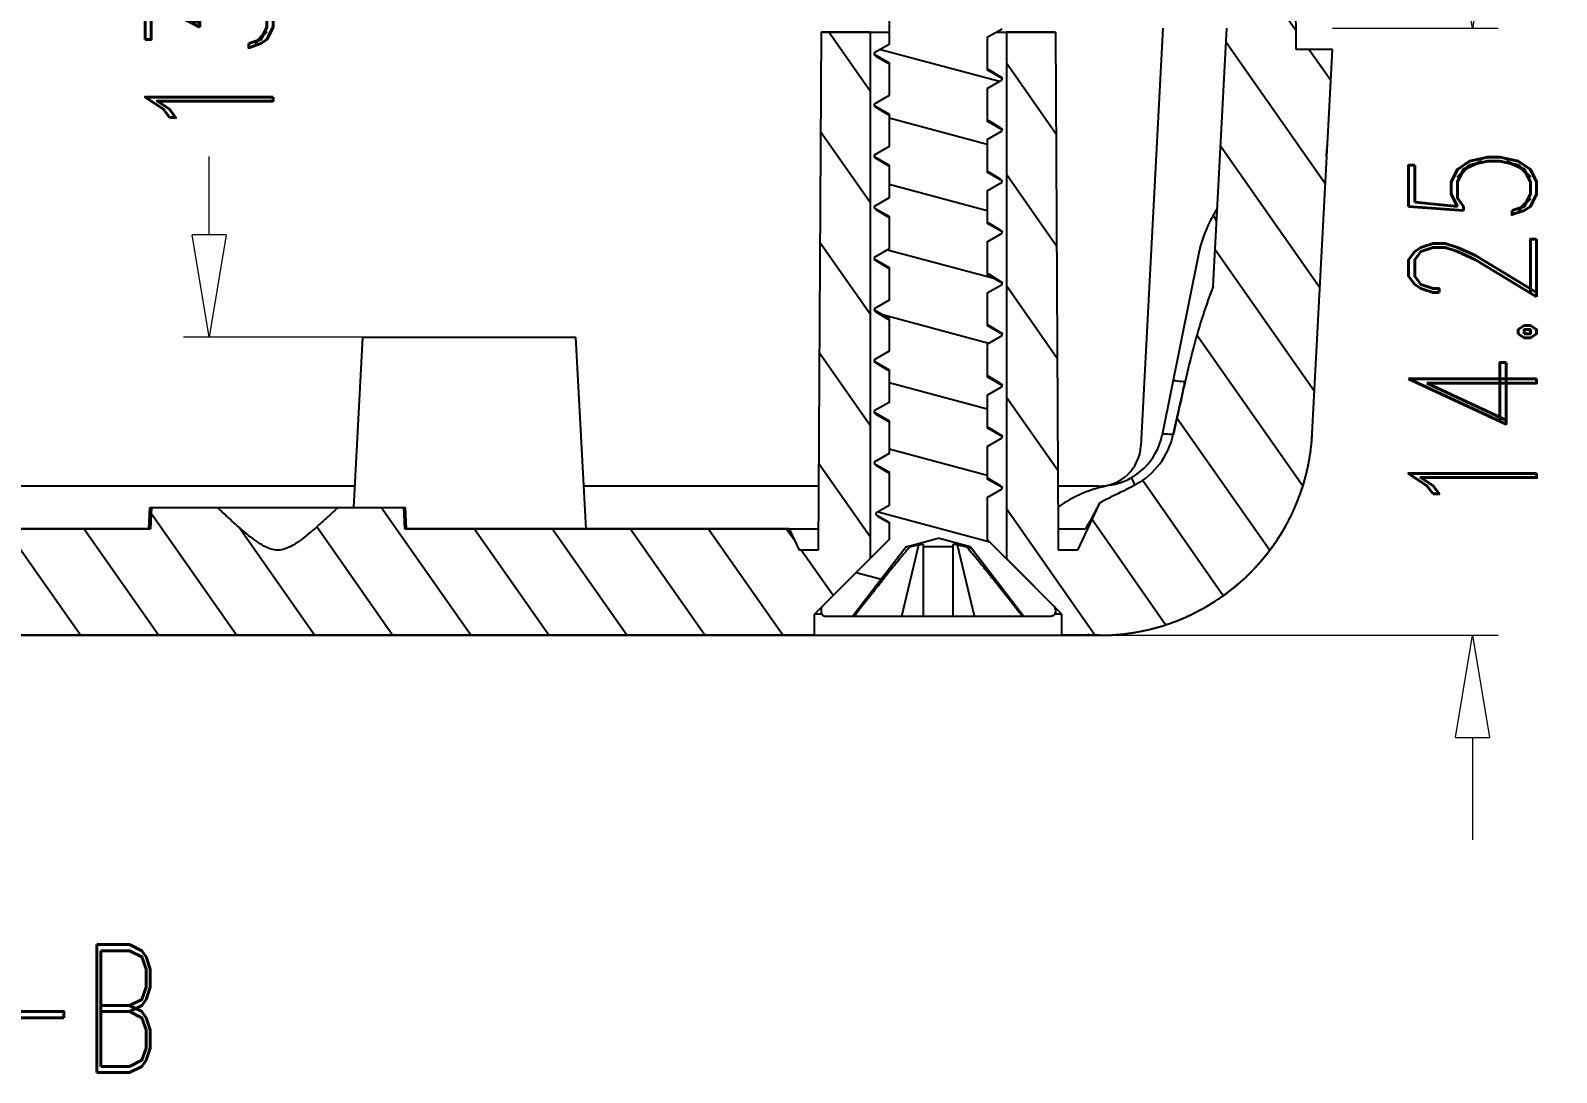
# Model space of a CAD drawing. Header units: millimetres. Extents: x 2827 to 3145, y 1044 to 1251.
# Drawn here: x 2907.73 to 2943.53, y 1092.88 to 1117.33 of the extents above; entities that cross this region are included whole.
import ezdxf
from ezdxf.enums import TextEntityAlignment as Align

# ---------------------------------------------------------------- set-up
doc = ezdxf.new("R2010")
doc.units = ezdxf.units.MM
doc.layers.add('dim', color=82, linetype='Continuous', lineweight=9)
doc.layers.add('hatch', color=56, linetype='Continuous', lineweight=9)
doc.styles.add('ROMAND', font='romand.shx', dxfattribs={"width": 0.75, "bigfont": 'gbcbig.shx'})
doc.dimstyles.new('YanXiu', dxfattribs={"dimtxt": 2.5, "dimasz": 2.2, "dimexe": 1, "dimexo": 0, "dimgap": 0.66, "dimtad": 0, "dimzin": 9, "dimdsep": 46, "dimtxsty": 'ROMAND', "dimblk": 'CLOSEDBLANK', "dimcen": 0, "dimclrd": 3, "dimclre": 3, "dimclrt": 7, "dimazin": 2, "dimtfac": 1, "dimtofl": 0, "dimtmove": 0, "dimatfit": 3, "dimldrblk": 'CLOSEDBLANK', "dimfxl": 1, "dimlwd": 5, "dimlwe": 5, "dimarcsym": 0})

# ---------------------------------------------------------------- blocks, each defined once
blk = doc.blocks.new('_ClosedBlank')
at = {"color": 0, "linetype": 'ByBlock', "lineweight": -2}
for p, q in [((-1, 0.167), (0, 0)), ((-1, 0.167), (-1, -0.167)), ((0, 0), (-1, -0.167))]:
    blk.add_line(p, q, dxfattribs=at)
blk = doc.blocks.new('*D11')
at = {"layer": 'Defpoints', "color": 0}
for p in [(2938.275, 1117.389), (2932.702, 1103.139), (2941.564, 1103.139)]:
    blk.add_point(p, dxfattribs=at)
at = {"layer": 'dim', "color": 3, "lineweight": 5}
for p, q in [((2941.564, 1119.789), (2941.564, 1122.189)), ((2938.275, 1117.389), (2942.164, 1117.389)), ((2932.702, 1103.139), (2942.164, 1103.139)), ((2941.564, 1100.739), (2941.564, 1098.339))]:
    blk.add_line(p, q, dxfattribs=at)
at = {"layer": 'dim', "color": 3, "lineweight": 5, "xscale": 2.4, "yscale": 2.4, "zscale": 2.4}
for p, rotation in [((2941.564, 1117.389), 270), ((2941.564, 1103.139), 90)]:
    blk.add_blockref('_ClosedBlank', p, dxfattribs=dict(at, rotation=rotation))
at = {"layer": 'dim', "color": 7, "insert": (2941.564, 1110.264), "char_height": 3, "attachment_point": 5, "rotation": 90, "style": 'ROMAND'}
blk.add_mtext('14.25', dxfattribs=at)
blk = doc.blocks.new('*D12')
at = {"layer": 'Defpoints', "color": 0}
for p in [(2911.917, 1123.139), (2915.525, 1123.139), (2915.525, 1110.139)]:
    blk.add_point(p, dxfattribs=at)
at = {"layer": 'dim', "color": 3, "lineweight": 5}
for p, q in [((2915.525, 1123.139), (2911.318, 1123.139)), ((2911.917, 1120.739), (2911.917, 1118.899)), ((2911.917, 1112.539), (2911.917, 1114.378)), ((2915.525, 1110.139), (2911.318, 1110.139))]:
    blk.add_line(p, q, dxfattribs=at)
at = {"layer": 'dim', "color": 3, "lineweight": 5, "xscale": 2.4, "yscale": 2.4, "zscale": 2.4}
for p, rotation in [((2911.917, 1123.139), 90), ((2911.917, 1110.139), 270)]:
    blk.add_blockref('_ClosedBlank', p, dxfattribs=dict(at, rotation=rotation))
at = {"layer": 'dim', "color": 7, "insert": (2911.917, 1116.639), "char_height": 3, "attachment_point": 5, "rotation": 90, "style": 'ROMAND'}
blk.add_mtext('13', dxfattribs=at)

msp = doc.modelspace()

# ---------------------------------------------------------------- hatches: boundary and pattern name
at = {"linetype": 'Continuous'}
h = msp.add_hatch(dxfattribs=at)
h.set_pattern_fill('DEFAULT__1', color=2, scale=1.5, angle=165, style=0, pattern_type=0)
h.set_pattern_definition([(165, (2541.9395, 1015.2585), (-0.3882286, -1.448889), [])])
edge = h.paths.add_edge_path()
edge.add_line((2926.375, 1103.589), (2927.025, 1103.589))
edge.add_spline(control_points=[(2926.275, 1103.689), (2926.275, 1103.63), (2926.317, 1103.589), (2926.375, 1103.589)], knot_values=[0, 0, 0, 0, 1, 1, 1, 1], weights=[1, 0.804738, 0.804738, 1], degree=3, periodic=0)
edge.add_line((2926.275, 1103.747), (2926.275, 1103.689))
edge.add_spline(control_points=[(2926.305, 1103.818), (2926.286, 1103.799), (2926.275, 1103.774), (2926.275, 1103.747)], knot_values=[0, 0, 0, 0, 1, 1, 1, 1], weights=[1, 0.949253, 0.949253, 1], degree=3, periodic=0)
edge.add_line((2927.875, 1105.389), (2926.305, 1103.818))
edge.add_line((2927.875, 1105.794), (2927.875, 1105.389))
edge.add_line((2927.565, 1105.974), (2927.875, 1105.794))
edge.add_line((2927.565, 1106.004), (2927.565, 1105.974))
edge.add_line((2927.875, 1106.183), (2927.565, 1106.004))
edge.add_line((2927.875, 1106.972), (2927.875, 1106.183))
edge.add_line((2927.525, 1107.174), (2927.875, 1106.972))
edge.add_line((2927.525, 1107.204), (2927.525, 1107.174))
edge.add_line((2927.875, 1107.406), (2927.525, 1107.204))
edge.add_line((2927.875, 1108.172), (2927.875, 1107.406))
edge.add_line((2927.525, 1108.374), (2927.875, 1108.172))
edge.add_line((2927.525, 1108.404), (2927.525, 1108.374))
edge.add_line((2927.875, 1108.606), (2927.525, 1108.404))
edge.add_line((2927.875, 1109.372), (2927.875, 1108.606))
edge.add_line((2927.525, 1109.574), (2927.875, 1109.372))
edge.add_line((2927.525, 1109.604), (2927.525, 1109.574))
edge.add_line((2927.875, 1109.806), (2927.525, 1109.604))
edge.add_line((2927.875, 1110.572), (2927.875, 1109.806))
edge.add_line((2927.525, 1110.774), (2927.875, 1110.572))
edge.add_line((2927.525, 1110.804), (2927.525, 1110.774))
edge.add_line((2927.875, 1111.006), (2927.525, 1110.804))
edge.add_line((2927.875, 1111.772), (2927.875, 1111.006))
edge.add_line((2927.525, 1111.974), (2927.875, 1111.772))
edge.add_line((2927.525, 1112.004), (2927.525, 1111.974))
edge.add_line((2927.875, 1112.206), (2927.525, 1112.004))
edge.add_line((2927.875, 1112.972), (2927.875, 1112.206))
edge.add_line((2927.525, 1113.174), (2927.875, 1112.972))
edge.add_line((2927.525, 1113.204), (2927.525, 1113.174))
edge.add_line((2927.875, 1113.406), (2927.525, 1113.204))
edge.add_line((2927.875, 1114.172), (2927.875, 1113.406))
edge.add_line((2927.525, 1114.374), (2927.875, 1114.172))
edge.add_line((2927.525, 1114.404), (2927.525, 1114.374))
edge.add_line((2927.875, 1114.606), (2927.525, 1114.404))
edge.add_line((2927.875, 1115.372), (2927.875, 1114.606))
edge.add_line((2927.525, 1115.574), (2927.875, 1115.372))
edge.add_line((2927.525, 1115.604), (2927.525, 1115.574))
edge.add_line((2927.875, 1115.806), (2927.525, 1115.604))
edge.add_line((2927.875, 1116.572), (2927.875, 1115.806))
edge.add_line((2927.525, 1116.774), (2927.875, 1116.572))
edge.add_line((2927.525, 1116.804), (2927.525, 1116.774))
edge.add_line((2927.875, 1117.006), (2927.525, 1116.804))
edge.add_line((2927.875, 1117.772), (2927.875, 1117.006))
edge.add_line((2927.525, 1117.974), (2927.875, 1117.772))
edge.add_line((2927.525, 1118.004), (2927.525, 1117.974))
edge.add_line((2927.875, 1118.206), (2927.525, 1118.004))
edge.add_line((2927.875, 1118.972), (2927.875, 1118.206))
edge.add_line((2927.525, 1119.174), (2927.875, 1118.972))
edge.add_line((2927.525, 1119.204), (2927.525, 1119.174))
edge.add_line((2927.875, 1119.406), (2927.525, 1119.204))
edge.add_line((2927.875, 1120.172), (2927.875, 1119.406))
edge.add_line((2927.525, 1120.374), (2927.875, 1120.172))
edge.add_line((2927.525, 1120.404), (2927.525, 1120.374))
edge.add_line((2927.875, 1120.606), (2927.525, 1120.404))
edge.add_line((2927.875, 1121.372), (2927.875, 1120.606))
edge.add_line((2927.525, 1121.574), (2927.875, 1121.372))
edge.add_line((2927.525, 1121.604), (2927.525, 1121.574))
edge.add_line((2927.875, 1121.806), (2927.525, 1121.604))
edge.add_line((2927.875, 1122.698), (2927.875, 1121.806))
edge.add_line((2927.744, 1122.774), (2927.875, 1122.698))
edge.add_line((2927.744, 1122.804), (2927.744, 1122.774))
edge.add_line((2927.875, 1122.88), (2927.744, 1122.804))
edge.add_line((2927.875, 1123.589), (2927.875, 1122.88))
edge.add_line((2927.875, 1123.589), (2930.175, 1123.589))
edge.add_line((2930.175, 1123.589), (2930.175, 1122.388))
edge.add_line((2930.495, 1122.204), (2930.175, 1122.388))
edge.add_line((2930.495, 1122.174), (2930.495, 1122.204))
edge.add_line((2930.175, 1121.99), (2930.495, 1122.174))
edge.add_line((2930.175, 1121.99), (2930.175, 1121.206))
edge.add_line((2930.525, 1121.004), (2930.175, 1121.206))
edge.add_line((2930.525, 1120.974), (2930.525, 1121.004))
edge.add_line((2930.175, 1120.772), (2930.525, 1120.974))
edge.add_line((2930.175, 1120.772), (2930.175, 1120.006))
edge.add_line((2930.525, 1119.804), (2930.175, 1120.006))
edge.add_line((2930.525, 1119.774), (2930.525, 1119.804))
edge.add_line((2930.175, 1119.572), (2930.525, 1119.774))
edge.add_line((2930.175, 1119.572), (2930.175, 1118.806))
edge.add_line((2930.525, 1118.604), (2930.175, 1118.806))
edge.add_line((2930.525, 1118.574), (2930.525, 1118.604))
edge.add_line((2930.175, 1118.372), (2930.525, 1118.574))
edge.add_line((2930.175, 1118.372), (2930.175, 1117.606))
edge.add_line((2930.525, 1117.404), (2930.175, 1117.606))
edge.add_line((2930.525, 1117.374), (2930.525, 1117.404))
edge.add_line((2930.175, 1117.172), (2930.525, 1117.374))
edge.add_line((2930.175, 1117.172), (2930.175, 1116.406))
edge.add_line((2930.525, 1116.204), (2930.175, 1116.406))
edge.add_line((2930.525, 1116.174), (2930.525, 1116.204))
edge.add_line((2930.175, 1115.972), (2930.525, 1116.174))
edge.add_line((2930.175, 1115.972), (2930.175, 1115.206))
edge.add_line((2930.525, 1115.004), (2930.175, 1115.206))
edge.add_line((2930.525, 1114.974), (2930.525, 1115.004))
edge.add_line((2930.175, 1114.772), (2930.525, 1114.974))
edge.add_line((2930.175, 1114.772), (2930.175, 1114.006))
edge.add_line((2930.525, 1113.804), (2930.175, 1114.006))
edge.add_line((2930.525, 1113.774), (2930.525, 1113.804))
edge.add_line((2930.175, 1113.572), (2930.525, 1113.774))
edge.add_line((2930.175, 1113.572), (2930.175, 1112.806))
edge.add_line((2930.525, 1112.604), (2930.175, 1112.806))
edge.add_line((2930.525, 1112.574), (2930.525, 1112.604))
edge.add_line((2930.175, 1112.372), (2930.525, 1112.574))
edge.add_line((2930.175, 1112.372), (2930.175, 1111.606))
edge.add_line((2930.525, 1111.404), (2930.175, 1111.606))
edge.add_line((2930.525, 1111.374), (2930.525, 1111.404))
edge.add_line((2930.175, 1111.172), (2930.525, 1111.374))
edge.add_line((2930.175, 1111.172), (2930.175, 1110.406))
edge.add_line((2930.525, 1110.204), (2930.175, 1110.406))
edge.add_line((2930.525, 1110.174), (2930.525, 1110.204))
edge.add_line((2930.175, 1109.972), (2930.525, 1110.174))
edge.add_line((2930.175, 1109.972), (2930.175, 1109.206))
edge.add_line((2930.525, 1109.004), (2930.175, 1109.206))
edge.add_line((2930.525, 1108.974), (2930.525, 1109.004))
edge.add_line((2930.175, 1108.772), (2930.525, 1108.974))
edge.add_line((2930.175, 1108.772), (2930.175, 1108.006))
edge.add_line((2930.525, 1107.804), (2930.175, 1108.006))
edge.add_line((2930.525, 1107.774), (2930.525, 1107.804))
edge.add_line((2930.175, 1107.572), (2930.525, 1107.774))
edge.add_line((2930.175, 1107.572), (2930.175, 1106.806))
edge.add_line((2930.525, 1106.604), (2930.175, 1106.806))
edge.add_line((2930.525, 1106.574), (2930.525, 1106.604))
edge.add_line((2930.175, 1106.372), (2930.525, 1106.574))
edge.add_line((2930.175, 1106.372), (2930.175, 1105.389))
edge.add_line((2930.175, 1105.389), (2931.746, 1103.818))
edge.add_spline(control_points=[(2931.746, 1103.818), (2931.765, 1103.799), (2931.775, 1103.774), (2931.775, 1103.747)], knot_values=[0, 0, 0, 0, 1, 1, 1, 1], weights=[1, 0.949253, 0.949253, 1], degree=3, periodic=0)
edge.add_line((2931.775, 1103.747), (2931.775, 1103.689))
edge.add_spline(control_points=[(2931.775, 1103.689), (2931.775, 1103.63), (2931.734, 1103.589), (2931.675, 1103.589)], knot_values=[0, 0, 0, 0, 1, 1, 1, 1], weights=[1, 0.804738, 0.804738, 1], degree=3, periodic=0)
edge.add_line((2931.025, 1103.589), (2931.675, 1103.589))
edge.add_line((2931.025, 1103.589), (2929.79, 1105.199))
edge.add_line((2929.79, 1105.199), (2929.775, 1105.218))
edge.add_line((2929.775, 1105.218), (2929.741, 1105.227))
edge.add_line((2929.741, 1105.227), (2929.025, 1105.419))
edge.add_line((2928.275, 1105.218), (2929.025, 1105.419))
edge.add_line((2928.275, 1105.218), (2927.025, 1103.589))
h = msp.add_hatch(dxfattribs=at)
h.set_pattern_fill('DEFAULT__2', color=2, scale=1.5, angle=125, style=0, pattern_type=0)
h.set_pattern_definition([(125, (2541.9395, 1015.2585), (-1.228728, -0.8603647), [])])
edge = h.paths.add_edge_path()
edge.add_line((2871.425, 1117.389), (2872.253, 1117.389))
edge.add_line((2872.633, 1110.142), (2872.253, 1117.389))
edge.add_spline(control_points=[(2872.937, 1109.057), (2872.89, 1109.251), (2872.793, 1109.625), (2872.688, 1109.974), (2872.633, 1110.142)], knot_values=[0, 0, 0, 0, 0.5, 1, 1, 1, 1], degree=3, periodic=0)
edge.add_spline(control_points=[(2873.23, 1107.821), (2873.197, 1107.959), (2873.132, 1108.234), (2873.034, 1108.646), (2872.969, 1108.921), (2872.937, 1109.057)], knot_values=[0, 0, 0, 0, 0.333333, 0.666667, 1, 1, 1, 1], degree=3, periodic=0)
edge.add_arc((2875.253, 1108.296), 2.078, 193.2375, 241.7476)
edge.add_spline(control_points=[(2875.608, 1105.639), (2875.547, 1105.692), (2875.423, 1105.792), (2875.239, 1105.921), (2875.053, 1106.039), (2874.861, 1106.151), (2874.664, 1106.258), (2874.466, 1106.362), (2874.335, 1106.431), (2874.269, 1106.466)], knot_values=[0, 0, 0, 0, 0.142857, 0.285714, 0.428571, 0.571429, 0.714286, 0.857143, 1, 1, 1, 1], degree=3, periodic=0)
edge.add_line((2875.608, 1105.639), (2886.525, 1105.639))
edge.add_line((2886.525, 1105.639), (2886.759, 1105.139))
edge.add_line((2886.759, 1105.139), (2887.263, 1105.139))
edge.add_line((2887.525, 1110.139), (2887.263, 1105.139))
edge.add_line((2887.525, 1110.139), (2888.775, 1110.139))
edge.add_line((2888.863, 1105.139), (2888.775, 1110.139))
edge.add_line((2888.863, 1105.139), (2891.188, 1105.139))
edge.add_line((2891.188, 1105.139), (2891.275, 1110.139))
edge.add_line((2891.275, 1110.139), (2892.525, 1110.139))
edge.add_line((2892.525, 1110.139), (2892.788, 1105.139))
edge.add_line((2892.788, 1105.139), (2893.292, 1105.139))
edge.add_line((2893.525, 1105.639), (2893.292, 1105.139))
edge.add_line((2893.525, 1105.639), (2904.025, 1105.639))
edge.add_line((2904.025, 1103.139), (2904.025, 1105.639))
edge.add_line((2875.241, 1103.139), (2904.025, 1103.139))
edge.add_spline(control_points=[(2875.241, 1103.139), (2872.432, 1103.139), (2870.395, 1105.072), (2870.248, 1107.877)], knot_values=[0, 0, 0, 0, 1, 1, 1, 1], weights=[1, 0.816916, 0.816916, 1], degree=3, periodic=0)
edge.add_line((2870.248, 1107.877), (2869.775, 1116.889))
edge.add_line((2869.775, 1116.889), (2870.625, 1116.889))
edge.add_line((2870.625, 1116.889), (2870.639, 1118.389))
edge.add_line((2871.417, 1118.389), (2870.639, 1118.389))
edge.add_line((2871.425, 1117.389), (2871.417, 1118.389))
edge = h.paths.add_edge_path()
edge.add_line((2904.025, 1103.139), (2904.025, 1105.639))
edge.add_line((2904.025, 1103.139), (2904.025, 1105.639))
edge = h.paths.add_edge_path()
edge.add_line((2936.625, 1117.389), (2935.798, 1117.389))
edge.add_line((2936.625, 1117.389), (2936.634, 1118.389))
edge.add_line((2937.412, 1118.389), (2936.634, 1118.389))
edge.add_line((2937.425, 1116.889), (2937.412, 1118.389))
edge.add_line((2938.275, 1116.889), (2937.425, 1116.889))
edge.add_line((2937.803, 1107.877), (2938.275, 1116.889))
edge.add_spline(control_points=[(2932.81, 1103.139), (2935.619, 1103.139), (2937.656, 1105.072), (2937.803, 1107.877)], knot_values=[0, 0, 0, 0, 1, 1, 1, 1], weights=[1, 0.816916, 0.816916, 1], degree=3, periodic=0)
edge.add_line((2932.81, 1103.139), (2931.925, 1103.139))
edge.add_line((2931.925, 1103.139), (2931.925, 1103.639))
edge.add_line((2931.925, 1103.639), (2930.625, 1104.939))
edge.add_line((2930.625, 1117.289), (2930.625, 1104.939))
edge.add_line((2931.775, 1117.289), (2930.625, 1117.289))
edge.add_line((2931.775, 1117.289), (2931.837, 1105.492))
edge.add_line((2931.839, 1105.492), (2931.839, 1105.139))
edge.add_line((2932.292, 1105.139), (2931.839, 1105.139))
edge.add_line((2932.806, 1106.24), (2932.292, 1105.139))
edge.add_spline(control_points=[(2933.653, 1106.672), (2933.547, 1106.614), (2933.339, 1106.511), (2933.067, 1106.378), (2932.89, 1106.286), (2932.806, 1106.24)], knot_values=[0, 0, 0, 0, 0.333333, 0.666667, 1, 1, 1, 1], degree=3, periodic=0)
edge.add_arc((2932.8, 1108.239), 1.783, 298.5703, 347.4709)
edge.add_spline(control_points=[(2934.541, 1107.852), (2934.572, 1107.99), (2934.634, 1108.266), (2934.727, 1108.679), (2934.788, 1108.954), (2934.819, 1109.092)], knot_values=[0, 0, 0, 0, 0.333333, 0.666667, 1, 1, 1, 1], degree=3, periodic=0)
edge.add_spline(control_points=[(2935.48, 1111.325), (2935.396, 1111.118), (2935.237, 1110.675), (2935.019, 1109.931), (2934.884, 1109.381), (2934.819, 1109.092)], knot_values=[0, 0, 0, 0, 0.333333, 0.666667, 1, 1, 1, 1], degree=3, periodic=0)
edge.add_line((2935.48, 1111.325), (2935.798, 1117.389))
edge = h.paths.add_edge_path()
edge.add_line((2926.125, 1103.139), (2904.025, 1103.139))
edge.add_line((2904.025, 1103.139), (2904.025, 1105.639))
edge.add_line((2910.541, 1105.639), (2904.025, 1105.639))
edge.add_line((2910.567, 1106.139), (2910.541, 1105.639))
edge.add_line((2910.567, 1106.139), (2912.111, 1106.139))
edge.add_spline(control_points=[(2914.94, 1106.139), (2914.862, 1106.065), (2914.711, 1105.924), (2914.5, 1105.733), (2914.302, 1105.561), (2914.117, 1105.41), (2913.942, 1105.285), (2913.773, 1105.19), (2913.611, 1105.138), (2913.453, 1105.135), (2913.289, 1105.185), (2913.118, 1105.279), (2912.941, 1105.405), (2912.754, 1105.556), (2912.555, 1105.729), (2912.342, 1105.923), (2912.19, 1106.065), (2912.111, 1106.139)], knot_values=[0, 0, 0, 0, 0.066667, 0.133333, 0.2, 0.266667, 0.333333, 0.4, 0.466667, 0.533333, 0.6, 0.666667, 0.733333, 0.8, 0.866667, 0.933333, 1, 1, 1, 1], degree=3, periodic=0)
edge.add_line((2914.94, 1106.139), (2916.484, 1106.139))
edge.add_line((2916.51, 1105.639), (2916.484, 1106.139))
edge.add_line((2925.525, 1105.639), (2916.51, 1105.639))
edge.add_line((2925.525, 1105.639), (2925.759, 1105.139))
edge.add_line((2926.212, 1105.139), (2925.759, 1105.139))
edge.add_line((2926.275, 1117.289), (2926.212, 1105.139))
edge.add_line((2927.425, 1117.289), (2926.275, 1117.289))
edge.add_line((2927.425, 1117.289), (2927.425, 1104.939))
edge.add_line((2926.125, 1103.639), (2927.425, 1104.939))
edge.add_line((2926.125, 1103.139), (2926.125, 1103.639))

# ---------------------------------------------------------------- linework, layer by layer
at = {"color": 7, "linetype": 'Continuous'}
for p, q in [((2937.425, 1116.889), (2937.412, 1118.389)), ((2937.425, 1116.889), (2937.412, 1118.389)), ((2927.875, 1117.772), (2927.875, 1117.006)), ((2927.875, 1117.772), (2927.875, 1117.006)), ((2926.275, 1117.289), (2926.212, 1105.139)), ((2926.275, 1117.289), (2926.212, 1105.139)), ((2926.275, 1117.289), (2927.875, 1117.289)), ((2927.425, 1117.289), (2926.275, 1117.289)), ((2927.425, 1117.289), (2927.425, 1104.939)), ((2927.425, 1117.289), (2927.425, 1104.939)), ((2930.175, 1117.172), (2930.525, 1117.374)), ((2930.175, 1117.172), (2930.525, 1117.374)), ((2930.175, 1117.172), (2930.175, 1116.406)), ((2930.175, 1117.172), (2930.175, 1116.406)), ((2930.378, 1117.289), (2931.775, 1117.289)), ((2930.625, 1117.289), (2930.625, 1104.939)), ((2931.775, 1117.289), (2930.625, 1117.289)), ((2930.625, 1117.289), (2930.625, 1104.939)), ((2931.775, 1117.289), (2931.837, 1105.492)), ((2931.775, 1117.289), (2931.837, 1105.492)), ((2934.296, 1117.389), (2933.782, 1107.586)), ((2935.48, 1111.325), (2935.798, 1117.389)), ((2935.48, 1111.325), (2935.798, 1117.389)), ((2927.875, 1117.006), (2927.525, 1116.804)), ((2927.875, 1117.006), (2927.525, 1116.804)), ((2938.275, 1116.889), (2937.425, 1116.889)), ((2938.275, 1116.889), (2937.425, 1116.889)), ((2937.803, 1107.877), (2938.275, 1116.889)), ((2937.803, 1107.877), (2938.275, 1116.889)), ((2927.525, 1116.804), (2927.525, 1116.774)), ((2927.525, 1116.804), (2927.525, 1116.774)), ((2927.525, 1116.774), (2927.875, 1116.572)), ((2927.525, 1116.774), (2927.875, 1116.572)), ((2927.561, 1116.732), (2927.823, 1116.577)), ((2927.823, 1116.577), (2927.875, 1116.545)), ((2927.875, 1116.572), (2927.875, 1115.806)), ((2927.875, 1116.572), (2927.875, 1115.806)), ((2930.226, 1116.403), (2930.175, 1116.432)), ((2930.525, 1116.204), (2930.175, 1116.406)), ((2930.525, 1116.204), (2930.175, 1116.406)), ((2930.175, 1115.972), (2930.525, 1116.174)), ((2930.175, 1115.972), (2930.525, 1116.174)), ((2930.49, 1116.245), (2930.226, 1116.403)), ((2930.525, 1116.174), (2930.525, 1116.204)), ((2930.525, 1116.174), (2930.525, 1116.204)), ((2927.875, 1115.806), (2927.525, 1115.604)), ((2927.875, 1115.806), (2927.525, 1115.604)), ((2930.175, 1115.972), (2930.175, 1115.206)), ((2930.175, 1115.972), (2930.175, 1115.206)), ((2927.525, 1115.604), (2927.525, 1115.574)), ((2927.525, 1115.604), (2927.525, 1115.574)), ((2927.525, 1115.574), (2927.875, 1115.372)), ((2927.525, 1115.574), (2927.875, 1115.372)), ((2927.561, 1115.532), (2927.823, 1115.377)), ((2927.823, 1115.377), (2927.875, 1115.345)), ((2927.875, 1115.372), (2927.875, 1114.606)), ((2927.875, 1115.372), (2927.875, 1114.606)), ((2930.226, 1115.203), (2930.175, 1115.232)), ((2930.525, 1115.004), (2930.175, 1115.206)), ((2930.525, 1115.004), (2930.175, 1115.206)), ((2930.49, 1115.045), (2930.226, 1115.203)), ((2930.175, 1114.772), (2930.525, 1114.974)), ((2930.175, 1114.772), (2930.525, 1114.974)), ((2930.175, 1114.772), (2930.175, 1114.006)), ((2930.175, 1114.772), (2930.175, 1114.006)), ((2930.525, 1114.974), (2930.525, 1115.004)), ((2930.525, 1114.974), (2930.525, 1115.004)), ((2927.875, 1114.606), (2927.525, 1114.404)), ((2927.875, 1114.606), (2927.525, 1114.404)), ((2927.525, 1114.404), (2927.525, 1114.374)), ((2927.525, 1114.404), (2927.525, 1114.374)), ((2927.525, 1114.374), (2927.875, 1114.172)), ((2927.525, 1114.374), (2927.875, 1114.172)), ((2927.561, 1114.332), (2927.823, 1114.177)), ((2927.823, 1114.177), (2927.875, 1114.145)), ((2927.875, 1114.172), (2927.875, 1113.406)), ((2927.875, 1114.172), (2927.875, 1113.406)), ((2930.226, 1114.003), (2930.175, 1114.032)), ((2930.525, 1113.804), (2930.175, 1114.006)), ((2930.525, 1113.804), (2930.175, 1114.006)), ((2930.49, 1113.845), (2930.226, 1114.003)), ((2930.175, 1113.572), (2930.525, 1113.774)), ((2930.175, 1113.572), (2930.525, 1113.774)), ((2930.49, 1113.845), (2930.525, 1113.804)), ((2930.525, 1113.774), (2930.525, 1113.804)), ((2930.525, 1113.774), (2930.525, 1113.804)), ((2927.875, 1113.406), (2927.525, 1113.204)), ((2927.875, 1113.406), (2927.525, 1113.204)), ((2930.175, 1113.572), (2930.175, 1112.806)), ((2930.175, 1113.572), (2930.175, 1112.806)), ((2927.525, 1113.204), (2927.525, 1113.174)), ((2927.525, 1113.204), (2927.525, 1113.174)), ((2927.525, 1113.174), (2927.875, 1112.972)), ((2927.525, 1113.174), (2927.875, 1112.972)), ((2927.561, 1113.132), (2927.823, 1112.977)), ((2927.823, 1112.977), (2927.875, 1112.945)), ((2927.875, 1112.972), (2927.875, 1112.206)), ((2927.875, 1112.972), (2927.875, 1112.206)), ((2935.473, 1112.985), (2935.577, 1113.164)), ((2930.226, 1112.803), (2930.175, 1112.832)), ((2930.525, 1112.604), (2930.175, 1112.806)), ((2930.525, 1112.604), (2930.175, 1112.806)), ((2930.175, 1112.372), (2930.525, 1112.574)), ((2930.175, 1112.372), (2930.525, 1112.574)), ((2930.49, 1112.645), (2930.226, 1112.803)), ((2930.525, 1112.574), (2930.525, 1112.604)), ((2930.525, 1112.574), (2930.525, 1112.604)), ((2927.875, 1112.206), (2927.525, 1112.004)), ((2927.875, 1112.206), (2927.525, 1112.004)), ((2930.175, 1112.372), (2930.175, 1111.606)), ((2930.175, 1112.372), (2930.175, 1111.606)), ((2927.525, 1112.004), (2927.525, 1111.974)), ((2927.525, 1112.004), (2927.525, 1111.974)), ((2927.525, 1111.974), (2927.875, 1111.772)), ((2927.525, 1111.974), (2927.875, 1111.772)), ((2927.561, 1111.932), (2927.823, 1111.777)), ((2935.13, 1112.075), (2934.281, 1107.843)), ((2927.823, 1111.777), (2927.875, 1111.745)), ((2927.875, 1111.772), (2927.875, 1111.006)), ((2927.875, 1111.772), (2927.875, 1111.006)), ((2930.226, 1111.603), (2930.175, 1111.632)), ((2930.525, 1111.404), (2930.175, 1111.606)), ((2930.525, 1111.404), (2930.175, 1111.606)), ((2930.49, 1111.445), (2930.226, 1111.603)), ((2930.175, 1111.172), (2930.525, 1111.374)), ((2930.175, 1111.172), (2930.525, 1111.374)), ((2930.175, 1111.172), (2930.175, 1110.406)), ((2930.175, 1111.172), (2930.175, 1110.406)), ((2930.525, 1111.374), (2930.525, 1111.404)), ((2930.525, 1111.374), (2930.525, 1111.404)), ((2927.875, 1111.006), (2927.525, 1110.804)), ((2927.875, 1111.006), (2927.525, 1110.804)), ((2927.525, 1110.804), (2927.525, 1110.774)), ((2927.525, 1110.804), (2927.525, 1110.774)), ((2927.525, 1110.774), (2927.875, 1110.572)), ((2927.525, 1110.774), (2927.875, 1110.572)), ((2927.561, 1110.732), (2927.823, 1110.577)), ((2927.823, 1110.577), (2927.875, 1110.545)), ((2927.875, 1110.572), (2927.875, 1109.806)), ((2927.875, 1110.572), (2927.875, 1109.806)), ((2930.226, 1110.403), (2930.175, 1110.432)), ((2930.525, 1110.204), (2930.175, 1110.406)), ((2930.525, 1110.204), (2930.175, 1110.406)), ((2930.49, 1110.245), (2930.226, 1110.403)), ((2915.316, 1106.139), (2915.525, 1110.139)), ((2915.525, 1110.139), (2920.525, 1110.139)), ((2920.761, 1105.639), (2920.525, 1110.139)), ((2930.175, 1109.972), (2930.525, 1110.174)), ((2930.175, 1109.972), (2930.525, 1110.174)), ((2930.525, 1110.174), (2930.525, 1110.204)), ((2930.525, 1110.174), (2930.525, 1110.204)), ((2927.875, 1109.806), (2927.525, 1109.604)), ((2927.875, 1109.806), (2927.525, 1109.604)), ((2930.175, 1109.972), (2930.175, 1109.206)), ((2930.175, 1109.972), (2930.175, 1109.206)), ((2927.525, 1109.604), (2927.525, 1109.574)), ((2927.525, 1109.604), (2927.525, 1109.574)), ((2927.525, 1109.574), (2927.875, 1109.372)), ((2927.525, 1109.574), (2927.875, 1109.372)), ((2927.561, 1109.532), (2927.823, 1109.377)), ((2927.823, 1109.377), (2927.875, 1109.345)), ((2927.875, 1109.372), (2927.875, 1108.606)), ((2927.875, 1109.372), (2927.875, 1108.606)), ((2930.226, 1109.203), (2930.175, 1109.232)), ((2930.525, 1109.004), (2930.175, 1109.206)), ((2930.525, 1109.004), (2930.175, 1109.206)), ((2930.175, 1108.772), (2930.525, 1108.974)), ((2930.175, 1108.772), (2930.525, 1108.974)), ((2930.49, 1109.045), (2930.226, 1109.203)), ((2930.525, 1108.974), (2930.525, 1109.004)), ((2930.525, 1108.974), (2930.525, 1109.004)), ((2927.875, 1108.606), (2927.525, 1108.404)), ((2927.875, 1108.606), (2927.525, 1108.404)), ((2930.175, 1108.772), (2930.175, 1108.006)), ((2930.175, 1108.772), (2930.175, 1108.006)), ((2927.525, 1108.404), (2927.525, 1108.374)), ((2927.525, 1108.404), (2927.525, 1108.374)), ((2927.525, 1108.374), (2927.875, 1108.172)), ((2927.525, 1108.374), (2927.875, 1108.172)), ((2927.561, 1108.332), (2927.823, 1108.177)), ((2927.823, 1108.177), (2927.875, 1108.145)), ((2927.875, 1108.172), (2927.875, 1107.406)), ((2927.875, 1108.172), (2927.875, 1107.406)), ((2930.226, 1108.003), (2930.175, 1108.032)), ((2930.525, 1107.804), (2930.175, 1108.006)), ((2930.525, 1107.804), (2930.175, 1108.006)), ((2930.49, 1107.845), (2930.226, 1108.003)), ((2930.175, 1107.572), (2930.525, 1107.774)), ((2930.175, 1107.572), (2930.525, 1107.774)), ((2930.175, 1107.572), (2930.175, 1106.806)), ((2930.175, 1107.572), (2930.175, 1106.806)), ((2930.525, 1107.774), (2930.525, 1107.804)), ((2930.525, 1107.774), (2930.525, 1107.804)), ((2927.875, 1107.406), (2927.525, 1107.204)), ((2927.875, 1107.406), (2927.525, 1107.204)), ((2927.525, 1107.204), (2927.525, 1107.174)), ((2927.525, 1107.204), (2927.525, 1107.174)), ((2927.525, 1107.174), (2927.875, 1106.972)), ((2927.525, 1107.174), (2927.875, 1106.972)), ((2927.561, 1107.132), (2927.823, 1106.977)), ((2927.823, 1106.977), (2927.875, 1106.945)), ((2927.875, 1106.972), (2927.875, 1106.183)), ((2927.875, 1106.972), (2927.875, 1106.183)), ((2930.226, 1106.803), (2930.175, 1106.832)), ((2930.525, 1106.604), (2930.175, 1106.806)), ((2930.525, 1106.604), (2930.175, 1106.806)), ((2930.49, 1106.645), (2930.226, 1106.803)), ((2915.342, 1106.639), (2892.709, 1106.639)), ((2926.22, 1106.639), (2920.709, 1106.639)), ((2930.175, 1106.372), (2930.525, 1106.574)), ((2930.175, 1106.372), (2930.525, 1106.574)), ((2930.525, 1106.574), (2930.525, 1106.604)), ((2930.525, 1106.574), (2930.525, 1106.604)), ((2932.784, 1106.639), (2931.831, 1106.639)), ((2910.499, 1105.639), (2910.525, 1106.139)), ((2910.525, 1106.139), (2916.525, 1106.139)), ((2910.567, 1106.139), (2910.541, 1105.639)), ((2910.567, 1106.139), (2910.541, 1105.639)), ((2910.567, 1106.139), (2912.111, 1106.139)), ((2914.94, 1106.139), (2916.484, 1106.139)), ((2916.51, 1105.639), (2916.484, 1106.139)), ((2916.51, 1105.639), (2916.484, 1106.139)), ((2916.552, 1105.639), (2916.525, 1106.139)), ((2927.875, 1106.183), (2927.565, 1106.004)), ((2927.875, 1106.183), (2927.565, 1106.004)), ((2930.175, 1106.372), (2930.175, 1105.389)), ((2930.175, 1106.372), (2930.175, 1105.389)), ((2932.806, 1106.24), (2932.292, 1105.139)), ((2932.806, 1106.24), (2932.292, 1105.139)), ((2927.565, 1106.004), (2927.565, 1105.974)), ((2927.565, 1106.004), (2927.565, 1105.974)), ((2927.565, 1105.974), (2927.6, 1105.938)), ((2927.565, 1105.974), (2927.875, 1105.794)), ((2927.565, 1105.974), (2927.875, 1105.794)), ((2927.6, 1105.938), (2927.875, 1105.776)), ((2927.875, 1105.794), (2927.875, 1105.389)), ((2927.875, 1105.794), (2927.875, 1105.389)), ((2892.761, 1105.639), (2910.541, 1105.639)), ((2910.541, 1105.639), (2904.025, 1105.639)), ((2916.51, 1105.639), (2926.214, 1105.639)), ((2925.525, 1105.639), (2916.51, 1105.639)), ((2925.525, 1105.639), (2925.759, 1105.139)), ((2925.525, 1105.639), (2925.759, 1105.139)), ((2926.125, 1103.639), (2927.875, 1105.389)), ((2927.875, 1105.389), (2926.305, 1103.818)), ((2928.275, 1105.218), (2929.025, 1105.419)), ((2928.275, 1105.218), (2929.025, 1105.419)), ((2929.775, 1105.218), (2929.025, 1105.419)), ((2929.741, 1105.227), (2929.025, 1105.419)), ((2931.925, 1103.639), (2930.175, 1105.389)), ((2930.175, 1105.389), (2931.746, 1103.818)), ((2931.836, 1105.639), (2932.484, 1105.639)), ((2931.839, 1105.492), (2931.839, 1105.139)), ((2931.839, 1105.492), (2931.839, 1105.139)), ((2926.212, 1105.139), (2925.759, 1105.139)), ((2926.212, 1105.139), (2925.759, 1105.139)), ((2928.275, 1105.218), (2927.025, 1103.589)), ((2928.275, 1105.218), (2927.025, 1103.589)), ((2928.175, 1103.589), (2928.571, 1105.265)), ((2928.362, 1105.218), (2928.275, 1105.218)), ((2928.675, 1105.265), (2928.675, 1103.589)), ((2929.375, 1105.218), (2928.675, 1105.218)), ((2929.375, 1103.589), (2929.375, 1105.265)), ((2929.875, 1103.589), (2929.48, 1105.265)), ((2929.689, 1105.218), (2929.738, 1105.218)), ((2929.74, 1105.158), (2929.734, 1105.165)), ((2929.741, 1105.227), (2929.741, 1105.172)), ((2929.775, 1105.218), (2929.741, 1105.227)), ((2929.741, 1105.172), (2929.79, 1105.199)), ((2931.025, 1103.589), (2929.775, 1105.218)), ((2929.79, 1105.199), (2929.775, 1105.218)), ((2931.025, 1103.589), (2929.79, 1105.199)), ((2932.292, 1105.139), (2931.839, 1105.139)), ((2932.292, 1105.139), (2931.839, 1105.139)), ((2926.125, 1103.639), (2927.425, 1104.939)), ((2931.925, 1103.639), (2930.625, 1104.939)), ((2926.125, 1103.139), (2926.125, 1103.639)), ((2926.291, 1103.639), (2926.125, 1103.639)), ((2926.125, 1103.139), (2926.125, 1103.639)), ((2926.275, 1103.747), (2926.275, 1103.689)), ((2926.275, 1103.747), (2926.275, 1103.689)), ((2926.375, 1103.589), (2931.675, 1103.589)), ((2926.375, 1103.589), (2927.025, 1103.589)), ((2931.025, 1103.589), (2931.675, 1103.589)), ((2931.925, 1103.639), (2931.76, 1103.639)), ((2931.775, 1103.747), (2931.775, 1103.689)), ((2931.775, 1103.747), (2931.775, 1103.689)), ((2931.925, 1103.139), (2931.925, 1103.639)), ((2931.925, 1103.139), (2931.925, 1103.639)), ((2875.241, 1103.139), (2932.81, 1103.139)), ((2926.125, 1103.139), (2904.025, 1103.139)), ((2932.81, 1103.139), (2931.925, 1103.139))]:
    msp.add_line(p, q, dxfattribs=at)
for centre, radius, start, end in [((2933.17, 1115.015), 5, 352.7766, 357), ((2938.072, 1111.485), 3, 149.9995, 168.6489), ((2932.81, 1108.139), 5, 270, 357), ((2932.784, 1107.639), 1, 270, 357), ((2932.81, 1108.139), 1.5, 279.8492, 348.6434), ((2932.8, 1108.239), 1.783, 298.5703, 347.4709), ((2932.8, 1108.239), 1.783, 298.5703, 347.4709), ((2934.472, 1106.351), 1.502, 86.9659, 87.3642), ((2933.58, 1103.705), 3, 99.8492, 125.6515), ((2936.149, 1098.462), 10.309, 139.0581, 139.3695), ((2922.112, 1098.645), 10.031, 40.7897, 40.944), ((2921.601, 1098.204), 10.705, 40.5632, 40.7888), ((2926.375, 1103.747), 0.1, 135, 180), ((2926.375, 1103.689), 0.1, 180, 270), ((2931.675, 1103.689), 0.1, 270, 0), ((2931.675, 1103.747), 0.1, 0, 45), ((2932.416, 1103.589), 0.45, 269.9968, 289.9975)]:
    msp.add_arc(centre, radius, start, end, dxfattribs=at)
msp.add_ellipse((2932.385, 1083.158), major_axis=(12.04, 59.978), ratio=0.04904, start_param=1.13352, end_param=1.156324, dxfattribs=at)
for points, start_tangent, end_tangent in [([(2927.525, 1116.774), (2927.554, 1116.736), (2927.561, 1116.732)], (0, -1), (0.848441, -0.52929)), ([(2930.49, 1116.245), (2930.497, 1116.241), (2930.525, 1116.204)], (0.848441, -0.52929), (0, -1)), ([(2927.525, 1115.574), (2927.554, 1115.536), (2927.561, 1115.532)], (0, -1), (0.848441, -0.52929)), ([(2930.49, 1115.045), (2930.497, 1115.041), (2930.525, 1115.004)], (0.848441, -0.52929), (0, -1)), ([(2927.525, 1114.374), (2927.552, 1114.338), (2927.561, 1114.332)], (0, -1), (0.846742, -0.532004)), ([(2927.525, 1113.174), (2927.554, 1113.136), (2927.561, 1113.132)], (0, -1), (0.848441, -0.52929)), ([(2935.473, 1112.985), (2935.499, 1112.962), (2935.561, 1112.851)], (0.527006, 0.849861), (0.476815, -0.879004)), ([(2930.49, 1112.645), (2930.497, 1112.641), (2930.525, 1112.604)], (0.848441, -0.52929), (0, -1)), ([(2927.525, 1111.974), (2927.554, 1111.936), (2927.561, 1111.932)], (0, -1), (0.848441, -0.52929)), ([(2930.49, 1111.445), (2930.497, 1111.441), (2930.525, 1111.404)], (0.848441, -0.52929), (0, -1)), ([(2935.48, 1111.325), (2935.241, 1110.662), (2935.022, 1109.918), (2934.819, 1109.092)], (-0.376796, -0.926296), (-0.219212, -0.975677)), ([(2935.48, 1111.325), (2935.241, 1110.662), (2935.022, 1109.918), (2934.819, 1109.092)], (-0.376796, -0.926296), (-0.219212, -0.975677)), ([(2927.525, 1110.774), (2927.554, 1110.736), (2927.561, 1110.732)], (0, -1), (0.848441, -0.52929)), ([(2930.49, 1110.245), (2930.497, 1110.241), (2930.525, 1110.204)], (0.848441, -0.52929), (0, -1)), ([(2927.525, 1109.574), (2927.554, 1109.536), (2927.561, 1109.532)], (0, -1), (0.848441, -0.52929)), ([(2930.49, 1109.045), (2930.497, 1109.041), (2930.525, 1109.004)], (0.848441, -0.52929), (0, -1)), ([(2934.631, 1109.103), (2934.53, 1109.086)], (-0.988559, 0.150832), (-0.196812, -0.980441)), ([(2934.541, 1107.852), (2934.634, 1108.266), (2934.727, 1108.679), (2934.819, 1109.092)], (0.217915, 0.975968), (0.21923, 0.975673)), ([(2934.818, 1109.086), (2934.631, 1109.103)], (-0.999136, 0.041564), (-0.988559, 0.150832)), ([(2927.525, 1108.374), (2927.554, 1108.336), (2927.561, 1108.332)], (0, -1), (0.848441, -0.52929)), ([(2932.81, 1103.139), (2932.864, 1103.139), (2932.918, 1103.14), (2932.972, 1103.141), (2933.027, 1103.143), (2933.082, 1103.146), (2933.137, 1103.149), (2933.192, 1103.153), (2933.247, 1103.158), (2933.302, 1103.163), (2933.358, 1103.169), (2933.414, 1103.175), (2933.47, 1103.182), (2933.526, 1103.19), (2933.582, 1103.199), (2933.638, 1103.208), (2933.694, 1103.218), (2933.75, 1103.228), (2933.807, 1103.239), (2933.863, 1103.251), (2933.92, 1103.263), (2933.976, 1103.277), (2934.033, 1103.291), (2934.089, 1103.305), (2934.146, 1103.321), (2934.203, 1103.337), (2934.259, 1103.353), (2934.316, 1103.371), (2934.372, 1103.389), (2934.428, 1103.408), (2934.485, 1103.427), (2934.541, 1103.448), (2934.597, 1103.469), (2934.653, 1103.491), (2934.709, 1103.513), (2934.764, 1103.536), (2934.82, 1103.56), (2934.875, 1103.585), (2934.93, 1103.61), (2934.985, 1103.637), (2935.04, 1103.663), (2935.094, 1103.691), (2935.148, 1103.719), (2935.202, 1103.748), (2935.256, 1103.778), (2935.309, 1103.808), (2935.362, 1103.839), (2935.415, 1103.871), (2935.468, 1103.904), (2935.52, 1103.937), (2935.572, 1103.971), (2935.623, 1104.005), (2935.674, 1104.04), (2935.725, 1104.076), (2935.775, 1104.113), (2935.825, 1104.15), (2935.874, 1104.187), (2935.923, 1104.226), (2935.971, 1104.265), (2936.019, 1104.305), (2936.067, 1104.345), (2936.114, 1104.386), (2936.16, 1104.427), (2936.206, 1104.469), (2936.252, 1104.512), (2936.297, 1104.555), (2936.341, 1104.599), (2936.385, 1104.643), (2936.428, 1104.688), (2936.471, 1104.733), (2936.513, 1104.779), (2936.555, 1104.825), (2936.596, 1104.872), (2936.636, 1104.92), (2936.676, 1104.967), (2936.715, 1105.016), (2936.753, 1105.064), (2936.791, 1105.113), (2936.828, 1105.163), (2936.865, 1105.213), (2936.9, 1105.263), (2936.936, 1105.314), (2936.97, 1105.365), (2937.004, 1105.416), (2937.037, 1105.468), (2937.069, 1105.52), (2937.101, 1105.572), (2937.132, 1105.625), (2937.163, 1105.678), (2937.192, 1105.731), (2937.221, 1105.785), (2937.249, 1105.838), (2937.277, 1105.892), (2937.304, 1105.946), (2937.33, 1106.001), (2937.355, 1106.055), (2937.38, 1106.11), (2937.404, 1106.165), (2937.427, 1106.22), (2937.45, 1106.275), (2937.472, 1106.33), (2937.493, 1106.386), (2937.513, 1106.441), (2937.533, 1106.497), (2937.552, 1106.552), (2937.57, 1106.608), (2937.588, 1106.664), (2937.604, 1106.72), (2937.621, 1106.775), (2937.636, 1106.831), (2937.651, 1106.887), (2937.665, 1106.943), (2937.678, 1106.998), (2937.691, 1107.054), (2937.703, 1107.11), (2937.714, 1107.165), (2937.725, 1107.221), (2937.735, 1107.276), (2937.744, 1107.331), (2937.753, 1107.387), (2937.761, 1107.442), (2937.769, 1107.497), (2937.775, 1107.552), (2937.782, 1107.606), (2937.787, 1107.661), (2937.792, 1107.715), (2937.796, 1107.769), (2937.8, 1107.823), (2937.803, 1107.877)], (1, 0), (0.052336, 0.99863)), ([(2934.541, 1107.851), (2934.352, 1107.861), (2934.281, 1107.844)], (-0.998938, 0.046076), (-0.196812, -0.980441)), ([(2930.49, 1107.845), (2930.497, 1107.841), (2930.525, 1107.804)], (0.848441, -0.52929), (0, -1)), ([(2927.525, 1107.174), (2927.554, 1107.136), (2927.561, 1107.132)], (0, -1), (0.848441, -0.52929)), ([(2933.6, 1106.754), (2933.538, 1106.827)], (-0.384792, 0.923003), (-0.874447, -0.48512)), ([(2930.49, 1106.645), (2930.497, 1106.641), (2930.525, 1106.604)], (0.848441, -0.52929), (0, -1)), ([(2933.653, 1106.672), (2933.346, 1106.514), (2933.068, 1106.377), (2932.806, 1106.24)], (-0.878757, -0.477269), (-0.875456, -0.483297)), ([(2933.653, 1106.672), (2933.346, 1106.514), (2933.068, 1106.377), (2932.806, 1106.24)], (-0.878757, -0.477269), (-0.875456, -0.483297)), ([(2933.643, 1106.666), (2933.6, 1106.754)], (-0.502631, 0.864501), (-0.384792, 0.923003)), ([(2914.94, 1106.139), (2914.713, 1105.928), (2914.502, 1105.736), (2914.304, 1105.564), (2914.119, 1105.414), (2913.943, 1105.29), (2913.774, 1105.197), (2913.612, 1105.146), (2913.452, 1105.144), (2913.288, 1105.192), (2913.117, 1105.284), (2912.939, 1105.409), (2912.752, 1105.56), (2912.552, 1105.733), (2912.339, 1105.926), (2912.111, 1106.139)], (-0.727607, -0.685994), (-0.727607, 0.685994)), ([(2914.94, 1106.139), (2914.713, 1105.928), (2914.502, 1105.736), (2914.304, 1105.564), (2914.119, 1105.414), (2913.943, 1105.29), (2913.774, 1105.197), (2913.612, 1105.146), (2913.452, 1105.144), (2913.288, 1105.192), (2913.117, 1105.284), (2912.939, 1105.409), (2912.752, 1105.56), (2912.552, 1105.733), (2912.339, 1105.926), (2912.111, 1106.139)], (-0.727607, -0.685994), (-0.727607, 0.685994)), ([(2932.806, 1106.24), (2932.723, 1106.074), (2932.612, 1105.87), (2932.484, 1105.639)], (-0.422618, -0.906308), (-0.485098, -0.87446)), ([(2928.326, 1105.175), (2928.187, 1105.012), (2927.997, 1104.779), (2927.789, 1104.521), (2927.564, 1104.237), (2927.32, 1103.927), (2927.056, 1103.589)], (-0.651214, -0.758894), (-0.614715, -0.788749)), ([(2928.362, 1105.218), (2928.47, 1105.243), (2928.571, 1105.265)], (0.973049, 0.230596), (0.978182, 0.207748)), ([(2928.571, 1105.265), (2928.591, 1105.269), (2928.611, 1105.272), (2928.63, 1105.274), (2928.646, 1105.275), (2928.659, 1105.274), (2928.668, 1105.272), (2928.674, 1105.269), (2928.675, 1105.265)], (0.978182, 0.207748), (0, -1)), ([(2929.375, 1105.265), (2929.377, 1105.269), (2929.383, 1105.272), (2929.392, 1105.274), (2929.405, 1105.275), (2929.422, 1105.274), (2929.44, 1105.272), (2929.46, 1105.269), (2929.48, 1105.265)], (0, 1), (0.978182, -0.207748)), ([(2929.48, 1105.265), (2929.581, 1105.243), (2929.689, 1105.218)], (0.978182, -0.207748), (0.973049, -0.230596)), ([(2930.995, 1103.589), (2930.729, 1103.929), (2930.484, 1104.241), (2930.258, 1104.525), (2930.051, 1104.783), (2929.862, 1105.014), (2929.74, 1105.158)], (-0.614715, 0.788749), (-0.649638, 0.760244)), ([(2926.305, 1103.818), (2926.303, 1103.816), (2926.301, 1103.815), (2926.3, 1103.813), (2926.298, 1103.811), (2926.297, 1103.809), (2926.295, 1103.807), (2926.294, 1103.805), (2926.292, 1103.803), (2926.291, 1103.801), (2926.29, 1103.799), (2926.289, 1103.797), (2926.287, 1103.795), (2926.286, 1103.792), (2926.285, 1103.79), (2926.284, 1103.788), (2926.283, 1103.786), (2926.282, 1103.783), (2926.281, 1103.781), (2926.281, 1103.779), (2926.28, 1103.776), (2926.279, 1103.774), (2926.278, 1103.771), (2926.278, 1103.769), (2926.277, 1103.767), (2926.277, 1103.764), (2926.277, 1103.762), (2926.276, 1103.759), (2926.276, 1103.757), (2926.276, 1103.755), (2926.276, 1103.752), (2926.276, 1103.75), (2926.275, 1103.747)], (-0.707107, -0.707107), (0, -1)), ([(2926.275, 1103.689), (2926.276, 1103.687), (2926.276, 1103.684), (2926.276, 1103.682), (2926.276, 1103.68), (2926.276, 1103.677), (2926.276, 1103.675), (2926.277, 1103.673), (2926.277, 1103.671), (2926.278, 1103.668), (2926.278, 1103.666), (2926.279, 1103.664), (2926.279, 1103.661), (2926.28, 1103.659), (2926.281, 1103.657), (2926.282, 1103.654), (2926.283, 1103.652), (2926.283, 1103.65), (2926.284, 1103.647), (2926.286, 1103.645), (2926.287, 1103.643), (2926.288, 1103.641), (2926.289, 1103.638), (2926.29, 1103.636), (2926.292, 1103.634), (2926.293, 1103.632), (2926.295, 1103.63), (2926.296, 1103.628), (2926.298, 1103.626), (2926.3, 1103.624), (2926.301, 1103.622), (2926.303, 1103.62), (2926.305, 1103.618), (2926.307, 1103.616), (2926.309, 1103.614), (2926.31, 1103.613), (2926.312, 1103.611), (2926.314, 1103.61), (2926.317, 1103.608), (2926.319, 1103.606), (2926.321, 1103.605), (2926.323, 1103.604), (2926.325, 1103.602), (2926.327, 1103.601), (2926.33, 1103.6), (2926.332, 1103.599), (2926.334, 1103.598), (2926.336, 1103.597), (2926.339, 1103.596), (2926.341, 1103.595), (2926.343, 1103.594), (2926.346, 1103.593), (2926.348, 1103.593), (2926.35, 1103.592), (2926.353, 1103.591), (2926.355, 1103.591), (2926.357, 1103.59), (2926.36, 1103.59), (2926.362, 1103.59), (2926.364, 1103.589), (2926.367, 1103.589), (2926.369, 1103.589), (2926.371, 1103.589), (2926.373, 1103.589), (2926.375, 1103.589)], (0, -1), (1, 0)), ([(2931.775, 1103.689), (2931.775, 1103.687), (2931.775, 1103.684), (2931.775, 1103.682), (2931.775, 1103.68), (2931.775, 1103.677), (2931.775, 1103.675), (2931.774, 1103.673), (2931.774, 1103.671), (2931.773, 1103.668), (2931.773, 1103.666), (2931.772, 1103.664), (2931.772, 1103.661), (2931.771, 1103.659), (2931.77, 1103.657), (2931.769, 1103.654), (2931.768, 1103.652), (2931.768, 1103.65), (2931.767, 1103.647), (2931.765, 1103.645), (2931.764, 1103.643), (2931.763, 1103.641), (2931.762, 1103.638), (2931.761, 1103.636), (2931.759, 1103.634), (2931.758, 1103.632), (2931.756, 1103.63), (2931.755, 1103.628), (2931.753, 1103.626), (2931.751, 1103.624), (2931.75, 1103.622), (2931.748, 1103.62), (2931.746, 1103.618), (2931.744, 1103.616), (2931.742, 1103.614), (2931.741, 1103.613), (2931.739, 1103.611), (2931.737, 1103.61), (2931.734, 1103.608), (2931.732, 1103.606), (2931.73, 1103.605), (2931.728, 1103.604), (2931.726, 1103.602), (2931.724, 1103.601), (2931.721, 1103.6), (2931.719, 1103.599), (2931.717, 1103.598), (2931.715, 1103.597), (2931.712, 1103.596), (2931.71, 1103.595), (2931.708, 1103.594), (2931.705, 1103.593), (2931.703, 1103.593), (2931.701, 1103.592), (2931.698, 1103.591), (2931.696, 1103.591), (2931.694, 1103.59), (2931.691, 1103.59), (2931.689, 1103.59), (2931.687, 1103.589), (2931.684, 1103.589), (2931.682, 1103.589), (2931.68, 1103.589), (2931.678, 1103.589), (2931.675, 1103.589)], (0, -1), (-1, 0)), ([(2931.746, 1103.818), (2931.748, 1103.816), (2931.75, 1103.815), (2931.751, 1103.813), (2931.753, 1103.811), (2931.754, 1103.809), (2931.756, 1103.807), (2931.757, 1103.805), (2931.759, 1103.803), (2931.76, 1103.801), (2931.761, 1103.799), (2931.762, 1103.797), (2931.764, 1103.795), (2931.765, 1103.792), (2931.766, 1103.79), (2931.767, 1103.788), (2931.768, 1103.786), (2931.769, 1103.783), (2931.77, 1103.781), (2931.77, 1103.779), (2931.771, 1103.776), (2931.772, 1103.774), (2931.773, 1103.771), (2931.773, 1103.769), (2931.774, 1103.767), (2931.774, 1103.764), (2931.774, 1103.762), (2931.775, 1103.759), (2931.775, 1103.757), (2931.775, 1103.755), (2931.775, 1103.752), (2931.775, 1103.75), (2931.775, 1103.747)], (0.707107, -0.707107), (0, -1))]:
    msp.add_spline(points, degree=3, dxfattribs=dict(at, start_tangent=start_tangent, end_tangent=end_tangent))

# ---------------------------------------------------------------- texts
at = {"layer": 'hatch', "color": 6, "style": 'ROMAND', "width": 0.75}
msp.add_text('SEC B-B', height=3, dxfattribs=at).set_placement((2904.025, 1094.38), align=Align.MIDDLE)

# ---------------------------------------------------------------- dimensions: what is measured, and where the dimension line sits
at = {"layer": 'dim'}
for base, p1, p2, picture, middle in [((2911.917, 1123.139), (2915.525, 1110.139), (2915.525, 1123.139), '*D12', (2911.917, 1116.639)), ((2941.564, 1103.139), (2938.275, 1117.389), (2932.702, 1103.139), '*D11', (2941.564, 1110.264))]:
    dim = msp.add_linear_dim(base=base, p1=p1, p2=p2, angle=90, dimstyle='YanXiu', override={"dimtxt": 3, "dimasz": 2.4, "dimexe": 0.5997, "dimgap": 0.5997, "dimzin": 8}, dxfattribs=at)
    dim.commit()
    dim.dimension.update_dxf_attribs({"geometry": picture, "text_midpoint": middle})

doc.saveas('drawing.dxf')
